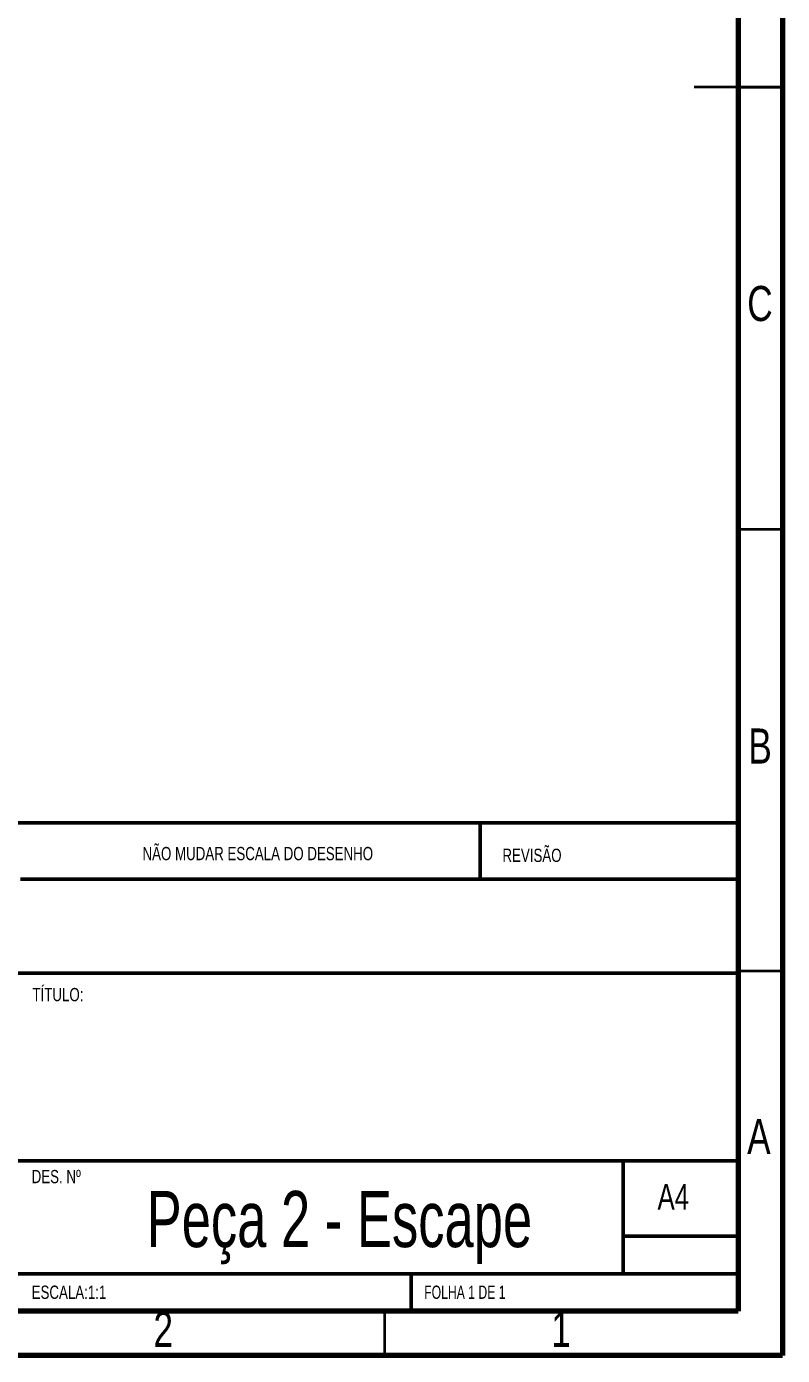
# Model space of a CAD drawing. Header units: millimetres. Extents: x 15 to 205, y 5 to 292.
# Drawn here: x 119.5 to 205, y 5 to 155.4 of the extents above; entities that cross this region are included whole.
import ezdxf

# ---------------------------------------------------------------- set-up
doc = ezdxf.new("R2010")
doc.units = ezdxf.units.MM
doc.styles.add('SLDTEXTSTYLE0', font='TXT', dxfattribs={"width": 0.75})
doc.styles.add('SLDTEXTSTYLE1', font='TXT', dxfattribs={"width": 0.6875})
doc.styles.add('SLDTEXTSTYLE2', font='TXT', dxfattribs={"width": 0.7})

msp = doc.modelspace()

# ---------------------------------------------------------------- linework, layer by layer
at = {"color": 7, "linetype": 'Continuous', "lineweight": 70}
for p, q in [((205, 292), (205, 5)), ((200, 287), (200, 10)), ((200, 10), (20, 10)), ((205, 5), (15, 5))]:
    msp.add_line(p, q, dxfattribs=at)
at = {"color": 7, "linetype": 'Continuous', "lineweight": 35}
for p, q in [((205, 148.5), (195, 148.5)), ((200, 148.5), (205, 148.5)), ((200, 98.5), (205, 98.5)), ((200, 48.5), (205, 48.5)), ((160, 10), (160, 5))]:
    msp.add_line(p, q, dxfattribs=at)
at = {"color": 7, "linetype": 'Continuous', "lineweight": 50}
for p, q in [((20, 65.25), (200, 65.25)), ((170.8, 58.875), (170.8, 65.25)), ((200, 58.875), (118.8, 58.875)), ((200, 48.25), (20, 48.25)), ((74.6, 27), (200, 27)), ((187, 14.25), (187, 27)), ((200, 18.5), (187, 18.5)), ((20, 14.25), (200, 14.25)), ((163, 10), (163, 14.25))]:
    msp.add_line(p, q, dxfattribs=at)

# ---------------------------------------------------------------- texts
at = {"color": 7, "linetype": 'Continuous', "lineweight": 0}
for s, insert, char_height, attachment_point, style in [('C', (202.45866, 126.00415), 3.96875, 2, 'SLDTEXTSTYLE0'), ('B', (202.4706, 75.93363), 3.96875, 2, 'SLDTEXTSTYLE0'), ('NÃO MUDAR ESCALA DO DESENHO', (132.61464, 62.53299), 1.5, 1, 'SLDTEXTSTYLE0'), ('REVISÃO', (173.32758, 62.33491), 1.5, 1, 'SLDTEXTSTYLE0'), ('TÍTULO:', (120.16316, 46.57618), 1.5, 1, 'SLDTEXTSTYLE0'), ('A', (202.33969, 31.75415), 3.96875, 2, 'SLDTEXTSTYLE0'), ('DES. Nº', (120.07397, 25.98606), 1.5, 1, 'SLDTEXTSTYLE0'), ('A4', (190.87116, 24.40639), 2.910417, 1, 'SLDTEXTSTYLE0'), ('Peça 2 - Escape', (154.88574, 23.60691), 6.35, 2, 'SLDTEXTSTYLE2'), ('ESCALA:1:1', (120.07397, 12.90009), 1.5, 1, 'SLDTEXTSTYLE0'), ('FOLHA 1 DE 1', (164.47829, 12.90009), 1.5, 1, 'SLDTEXTSTYLE1'), ('2', (134.96004, 9.93363), 3.96875, 2, 'SLDTEXTSTYLE0'), ('1', (179.96004, 9.93363), 3.96875, 2, 'SLDTEXTSTYLE0')]:
    msp.add_mtext(s, dxfattribs=dict(at, insert=insert, char_height=char_height, attachment_point=attachment_point, style=style))

doc.saveas('drawing.dxf')
